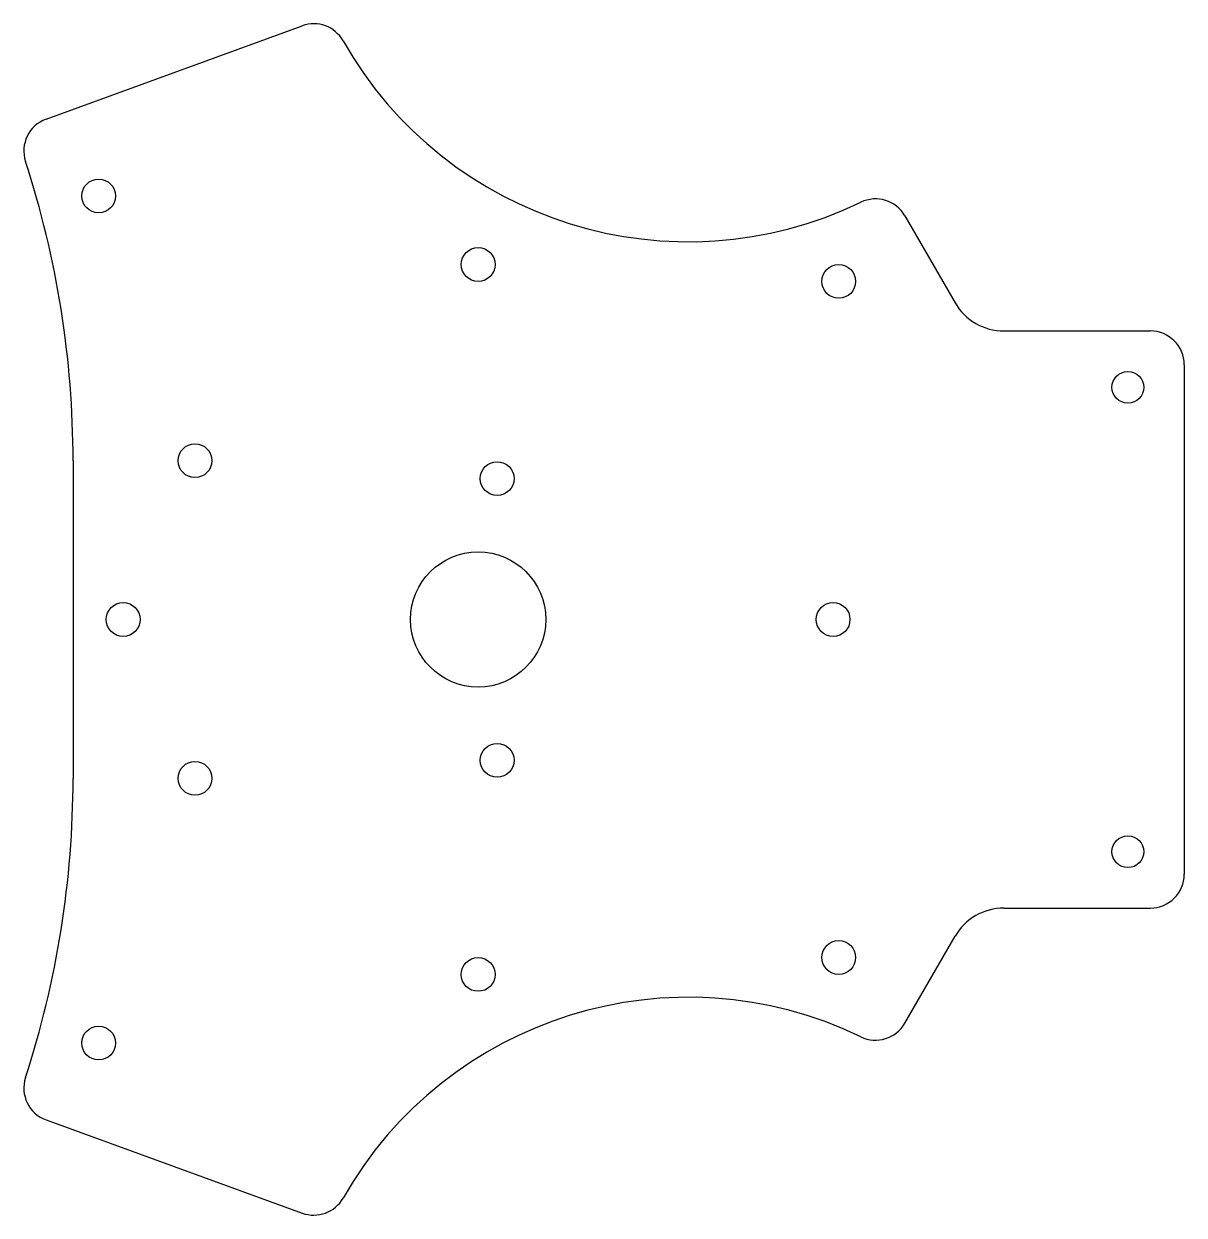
# Model space of a CAD drawing. Header units: millimetres. Extents: x 24 to 127, y 92 to 198.
import ezdxf

# ---------------------------------------------------------------- set-up
doc = ezdxf.new("R2010")
doc.units = ezdxf.units.MM

msp = doc.modelspace()

# ---------------------------------------------------------------- linework, layer by layer
at = {"color": 7, "linetype": 'Continuous'}
for p, q in [((26.18, 189.13), (48.92, 197.4)), ((102.4, 180.55), (106.86, 172.83)), ((111.19, 170.33), (124.19, 170.33)), ((127.19, 167.33), (127.19, 122.12)), ((28.58, 158.82), (28.58, 130.63)), ((111.19, 119.12), (124.19, 119.12)), ((102.4, 108.9), (106.86, 116.62)), ((26.18, 100.32), (48.92, 92.05))]:
    msp.add_line(p, q, dxfattribs=at)
for centre, radius in [((30.85, 182.31), 1.5), ((64.53, 176.23), 1.5), ((96.53, 174.73), 1.5), ((122.19, 165.33), 1.41), ((39.4, 158.82), 1.5), ((66.22, 157.23), 1.5), ((64.53, 144.73), 6), ((33.03, 144.73), 1.5), ((96.03, 144.73), 1.5), ((66.22, 132.23), 1.5), ((39.4, 130.63), 1.5), ((122.19, 124.12), 1.41), ((96.53, 114.73), 1.5), ((64.53, 113.23), 1.5), ((30.85, 107.14), 1.5)]:
    msp.add_circle(centre, radius, dxfattribs=at)
for centre, radius, start, end in [((49.94, 194.59), 3, 29.6281, 110), ((83.18, 213.49), 35.24, 209.6281, 295.7648), ((27.21, 186.31), 3, 110, 198.0611), ((-57.09, 158.82), 85.67, 0, 18.0611), ((99.8, 179.05), 3, 29.9816, 115.7648), ((111.19, 175.33), 5, 209.9816, 270), ((124.19, 167.33), 3, 0, 90), ((-57.09, 130.63), 85.67, 341.9389, 360), ((124.19, 122.12), 3, 270, 0), ((111.19, 114.12), 5, 90, 150.0184), ((83.18, 75.96), 35.24, 64.2352, 150.3719), ((99.8, 110.4), 3, 244.2352, 330.0184), ((27.21, 103.14), 3, 161.9389, 250), ((49.94, 94.87), 3, 250, 330.3719)]:
    msp.add_arc(centre, radius, start, end, dxfattribs=at)

doc.saveas('drawing.dxf')
